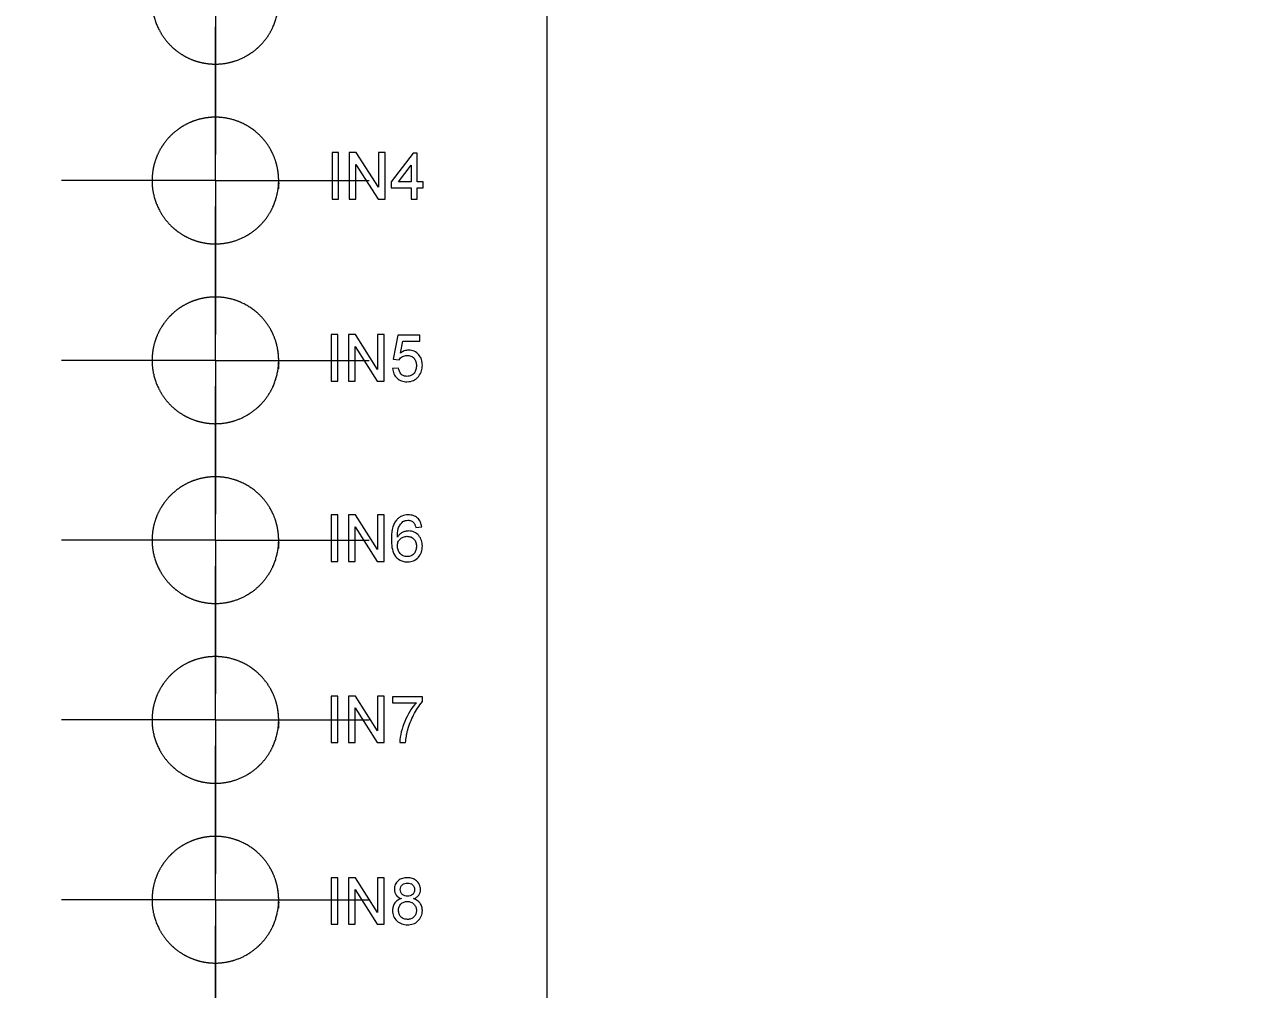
# Model space of a CAD drawing. Header units: millimetres. Extents: x -571 to 210, y 0 to 297.
# Drawn here: x 82.26 to 115.96, y 151.85 to 178.52 of the extents above; entities that cross this region are included whole.
import ezdxf

# ---------------------------------------------------------------- set-up
doc = ezdxf.new("R2010")
doc.units = ezdxf.units.MM
doc.styles.add('SLDTEXTSTYLE2', font='TXT', dxfattribs={"width": 0.605})
doc.dimstyles.new('SLDDIMSTYLE4', dxfattribs={"dimtxt": 2.568319, "dimasz": 3.5, "dimexe": 0, "dimexo": 0.0625, "dimgap": 0.64208, "dimtad": 2, "dimrnd": 1e-09, "dimzin": 12, "dimdsep": 46, "dimtxsty": 'SLDTEXTSTYLE2', "dimblk1": 'NONE', "dimblk2": 'NONE', "dimsah": 1, "dimcen": 0.09, "dimadec": 0, "dimazin": 0, "dimtfac": 1, "dimtofl": 0, "dimtmove": 0, "dimatfit": 3, "dimldrblk": 'NONE', "dimfxl": 1, "dimtolj": 1, "dimtzin": 12, "dimarcsym": 0})

# ---------------------------------------------------------------- blocks, each defined once
blk = doc.blocks.new('SW_CENTERMARKSYMBOL_7')
at = {"color": 0, "linetype": 'Continuous', "lineweight": 0}
for p, q in [((0, 2.5), (0, 4.25)), ((0, 0), (0, 2.5)), ((-2.5, 0), (-4.25, 0)), ((0, 0), (-2.5, 0)), ((0, 0), (0, -2.5)), ((0, 0), (2.5, 0)), ((2.5, 0), (4.25, 0)), ((0, -2.5), (0, -4.25))]:
    blk.add_line(p, q, dxfattribs=at)
blk = doc.blocks.new('SW_CENTERMARKSYMBOL_8')
at = {"color": 0, "linetype": 'Continuous', "lineweight": 0}
for p, q in [((0, 2.5), (0, 4.25)), ((0, 0), (0, 2.5)), ((-2.5, 0), (-4.25, 0)), ((0, 0), (-2.5, 0)), ((0, 0), (0, -2.5)), ((0, 0), (2.5, 0)), ((2.5, 0), (4.25, 0)), ((0, -2.5), (0, -4.25))]:
    blk.add_line(p, q, dxfattribs=at)
blk = doc.blocks.new('SW_CENTERMARKSYMBOL_9')
at = {"color": 0, "linetype": 'Continuous', "lineweight": 0}
for p, q in [((0, 2.5), (0, 4.25)), ((0, 0), (0, 2.5)), ((-2.5, 0), (-4.25, 0)), ((0, 0), (-2.5, 0)), ((0, 0), (0, -2.5)), ((0, 0), (2.5, 0)), ((2.5, 0), (4.25, 0)), ((0, -2.5), (0, -4.25))]:
    blk.add_line(p, q, dxfattribs=at)
blk = doc.blocks.new('SW_CENTERMARKSYMBOL_10')
at = {"color": 0, "linetype": 'Continuous', "lineweight": 0}
for p, q in [((0, 2.5), (0, 4.25)), ((0, 0), (0, 2.5)), ((-2.5, 0), (-4.25, 0)), ((0, 0), (-2.5, 0)), ((0, 0), (0, -2.5)), ((0, 0), (2.5, 0)), ((2.5, 0), (4.25, 0)), ((0, -2.5), (0, -4.25))]:
    blk.add_line(p, q, dxfattribs=at)
blk = doc.blocks.new('SW_CENTERMARKSYMBOL_11')
at = {"color": 0, "linetype": 'Continuous', "lineweight": 0}
for p, q in [((0, 2.5), (0, 4.25)), ((0, 0), (0, 2.5)), ((-2.5, 0), (-4.25, 0)), ((0, 0), (-2.5, 0)), ((0, 0), (0, -2.5)), ((0, 0), (2.5, 0)), ((2.5, 0), (4.25, 0)), ((0, -2.5), (0, -4.25))]:
    blk.add_line(p, q, dxfattribs=at)
blk = doc.blocks.new('SW_CENTERMARKSYMBOL_12')
at = {"color": 0, "linetype": 'Continuous', "lineweight": 0}
for p, q in [((0, 2.5), (0, 4.25)), ((0, 0), (0, 2.5)), ((-2.5, 0), (-4.25, 0)), ((0, 0), (-2.5, 0)), ((0, 0), (0, -2.5)), ((0, 0), (2.5, 0)), ((2.5, 0), (4.25, 0)), ((0, -2.5), (0, -4.25))]:
    blk.add_line(p, q, dxfattribs=at)
blk = doc.blocks.new('SW_CENTERMARKSYMBOL_13')
at = {"color": 0, "linetype": 'Continuous', "lineweight": 0}
for p, q in [((0, 2.5), (0, 4.25)), ((0, 0), (0, 2.5)), ((-2.5, 0), (-4.25, 0)), ((0, 0), (-2.5, 0)), ((0, 0), (0, -2.5)), ((0, 0), (2.5, 0)), ((2.5, 0), (4.25, 0)), ((0, -2.5), (0, -4.25))]:
    blk.add_line(p, q, dxfattribs=at)
blk = doc.blocks.new('*D36')
at = {"color": 7, "linetype": 'Continuous', "lineweight": 0, "attachment_point": 1, "rotation": 355.7891, "style": 'SLDTEXTSTYLE2'}
for s, insert, char_height in [('R', (118.071, 187.237), 2.646), ('719.48', (120.608, 187.05), 2.6458)]:
    blk.add_mtext(s, dxfattribs=dict(at, insert=insert, char_height=char_height))
blk = doc.blocks.new('_NONE')

msp = doc.modelspace()

# ---------------------------------------------------------------- linework, layer by layer
at = {"color": 7, "linetype": 'Continuous', "lineweight": 15}
for p, q in [((96.703, 234.525), (96.703, 102.631)), ((90.767, 174.977), (90.767, 173.693)), ((90.948, 174.977), (90.767, 174.977)), ((90.948, 173.693), (90.948, 174.977)), ((91.245, 174.977), (91.245, 173.693)), ((91.436, 174.977), (91.245, 174.977)), ((92.051, 174.019), (91.436, 174.977)), ((92.232, 174.977), (92.051, 174.977)), ((92.051, 174.977), (92.051, 174.019)), ((92.232, 173.693), (92.232, 174.977)), ((93.006, 174.961), (92.397, 174.17)), ((93.121, 174.961), (93.006, 174.961)), ((93.121, 174.17), (93.121, 174.961)), ((91.426, 174.651), (92.041, 173.693)), ((91.426, 173.693), (91.426, 174.651)), ((92.6, 174.17), (92.957, 174.633)), ((92.957, 174.633), (92.957, 174.17)), ((92.397, 174.17), (92.397, 174.006)), ((92.397, 174.006), (92.957, 174.006)), ((92.957, 174.17), (92.6, 174.17)), ((92.957, 174.006), (92.957, 173.693)), ((93.286, 174.17), (93.121, 174.17)), ((93.121, 174.006), (93.286, 174.006)), ((93.121, 173.693), (93.121, 174.006)), ((93.286, 174.006), (93.286, 174.17)), ((90.767, 173.693), (90.948, 173.693)), ((91.245, 173.693), (91.426, 173.693)), ((92.041, 173.693), (92.232, 173.693)), ((92.957, 173.693), (93.121, 173.693)), ((90.744, 169.946), (90.744, 168.662)), ((90.925, 169.946), (90.744, 169.946)), ((90.925, 168.662), (90.925, 169.946)), ((91.413, 169.946), (91.222, 169.946)), ((91.222, 169.946), (91.222, 168.662)), ((92.028, 168.987), (91.413, 169.946)), ((92.028, 169.946), (92.028, 168.987)), ((92.209, 169.946), (92.028, 169.946)), ((92.209, 168.662), (92.209, 169.946)), ((92.588, 169.929), (92.456, 169.271)), ((93.197, 169.929), (92.588, 169.929)), ((93.197, 169.765), (93.197, 169.929)), ((91.403, 169.62), (92.018, 168.662)), ((91.403, 168.662), (91.403, 169.62)), ((92.657, 169.432), (92.723, 169.765)), ((92.723, 169.765), (93.197, 169.765)), ((92.456, 169.271), (92.621, 169.254)), ((92.605, 169.024), (92.44, 169.007)), ((90.744, 168.662), (90.925, 168.662)), ((91.222, 168.662), (91.403, 168.662)), ((92.018, 168.662), (92.209, 168.662)), ((90.744, 164.966), (90.744, 163.682)), ((90.925, 164.966), (90.744, 164.966)), ((90.925, 163.682), (90.925, 164.966)), ((91.222, 164.966), (91.222, 163.682)), ((91.413, 164.966), (91.222, 164.966)), ((92.028, 164.007), (91.413, 164.966)), ((92.028, 164.966), (92.028, 164.007)), ((92.209, 164.966), (92.028, 164.966)), ((92.209, 163.682), (92.209, 164.966)), ((91.403, 164.64), (92.018, 163.682)), ((91.403, 163.682), (91.403, 164.64)), ((93.082, 164.62), (93.247, 164.636)), ((90.744, 163.682), (90.925, 163.682)), ((91.222, 163.682), (91.403, 163.682)), ((92.018, 163.682), (92.209, 163.682)), ((90.744, 159.957), (90.744, 158.673)), ((90.925, 159.957), (90.744, 159.957)), ((90.925, 158.673), (90.925, 159.957)), ((91.413, 159.957), (91.222, 159.957)), ((91.222, 159.957), (91.222, 158.673)), ((92.028, 158.999), (91.413, 159.957)), ((92.028, 159.957), (92.028, 158.999)), ((92.209, 159.957), (92.028, 159.957)), ((92.209, 158.673), (92.209, 159.957)), ((92.44, 159.941), (92.44, 159.776)), ((93.263, 159.941), (92.44, 159.941)), ((92.44, 159.776), (93.098, 159.776)), ((93.263, 159.807), (93.263, 159.941)), ((91.403, 159.631), (92.018, 158.673)), ((91.403, 158.673), (91.403, 159.631)), ((90.744, 158.673), (90.925, 158.673)), ((91.222, 158.673), (91.403, 158.673)), ((92.018, 158.673), (92.209, 158.673)), ((92.638, 158.673), (92.802, 158.673)), ((90.744, 154.941), (90.744, 153.657)), ((90.925, 154.941), (90.744, 154.941)), ((90.925, 153.657), (90.925, 154.941)), ((91.413, 154.941), (91.222, 154.941)), ((91.222, 154.941), (91.222, 153.657)), ((92.028, 153.983), (91.413, 154.941)), ((92.209, 154.941), (92.028, 154.941)), ((92.028, 154.941), (92.028, 153.983)), ((92.209, 153.657), (92.209, 154.941)), ((91.403, 154.615), (92.018, 153.657)), ((91.403, 153.657), (91.403, 154.615)), ((90.744, 153.657), (90.925, 153.657)), ((91.222, 153.657), (91.403, 153.657)), ((92.018, 153.657), (92.209, 153.657))]:
    msp.add_line(p, q, dxfattribs=at)
for points, knots in [([(89.293, 178.941), (89.293, 179.288), (89.281, 179.401), (89.237, 179.624), (89.203, 179.735), (89.116, 179.947), (89.062, 180.048), (88.935, 180.238), (88.861, 180.328), (88.619, 180.57), (88.424, 180.701), (88.003, 180.876), (87.772, 180.922), (87.429, 180.922), (87.313, 180.911), (87.088, 180.866), (86.979, 180.833), (86.767, 180.745), (86.664, 180.69), (86.475, 180.563), (86.386, 180.491), (86.223, 180.327), (86.151, 180.239), (86.024, 180.049), (85.969, 179.947), (85.882, 179.735), (85.849, 179.626), (85.804, 179.402), (85.793, 179.286), (85.792, 178.944), (85.838, 178.715), (86.012, 178.294), (86.142, 178.098), (86.384, 177.856), (86.473, 177.782), (86.664, 177.654), (86.764, 177.6), (86.976, 177.512), (87.087, 177.478), (87.311, 177.434), (87.425, 177.422), (87.772, 177.422), (87.999, 177.467), (88.318, 177.599), (88.419, 177.653), (88.609, 177.78), (88.699, 177.854), (88.941, 178.096), (89.072, 178.291), (89.246, 178.712), (89.293, 178.941), (89.293, 179.288)], [-0.0625, -0.0625, 0, 0, 0.03125, 0.03125, 0.0625, 0.0625, 0.09375, 0.09375, 0.125, 0.125, 0.1875, 0.1875, 0.25, 0.25, 0.28125, 0.28125, 0.3125, 0.3125, 0.34375, 0.34375, 0.375, 0.375, 0.40625, 0.40625, 0.4375, 0.4375, 0.46875, 0.46875, 0.5, 0.5, 0.5625, 0.5625, 0.625, 0.625, 0.65625, 0.65625, 0.6875, 0.6875, 0.71875, 0.71875, 0.75, 0.75, 0.8125, 0.8125, 0.84375, 0.84375, 0.875, 0.875, 0.9375, 0.9375, 1, 1, 1.03125, 1.03125]), ([(89.293, 173.973), (89.293, 174.319), (89.281, 174.433), (89.237, 174.656), (89.203, 174.767), (89.116, 174.979), (89.062, 175.079), (88.935, 175.27), (88.862, 175.36), (88.62, 175.602), (88.424, 175.733), (88.003, 175.908), (87.772, 175.954), (87.429, 175.954), (87.313, 175.943), (87.088, 175.898), (86.979, 175.865), (86.767, 175.777), (86.664, 175.722), (86.475, 175.595), (86.386, 175.523), (86.223, 175.359), (86.15, 175.271), (86.024, 175.081), (85.969, 174.979), (85.882, 174.767), (85.849, 174.658), (85.804, 174.434), (85.793, 174.318), (85.792, 173.976), (85.838, 173.747), (86.012, 173.326), (86.142, 173.13), (86.383, 172.888), (86.473, 172.814), (86.664, 172.686), (86.764, 172.633), (86.976, 172.544), (87.087, 172.51), (87.311, 172.466), (87.425, 172.454), (87.772, 172.454), (88, 172.499), (88.318, 172.631), (88.419, 172.685), (88.609, 172.812), (88.699, 172.886), (88.942, 173.128), (89.072, 173.323), (89.246, 173.744), (89.293, 173.973), (89.293, 174.319)], [-0.0625, -0.0625, 0, 0, 0.03125, 0.03125, 0.0625, 0.0625, 0.09375, 0.09375, 0.125, 0.125, 0.1875, 0.1875, 0.25, 0.25, 0.28125, 0.28125, 0.3125, 0.3125, 0.34375, 0.34375, 0.375, 0.375, 0.40625, 0.40625, 0.4375, 0.4375, 0.46875, 0.46875, 0.5, 0.5, 0.5625, 0.5625, 0.625, 0.625, 0.65625, 0.65625, 0.6875, 0.6875, 0.71875, 0.71875, 0.75, 0.75, 0.8125, 0.8125, 0.84375, 0.84375, 0.875, 0.875, 0.9375, 0.9375, 1, 1, 1.03125, 1.03125]), ([(89.293, 169.005), (89.293, 169.351), (89.281, 169.465), (89.237, 169.688), (89.203, 169.799), (89.116, 170.011), (89.062, 170.111), (88.936, 170.301), (88.862, 170.391), (88.62, 170.634), (88.425, 170.765), (88.003, 170.94), (87.772, 170.986), (87.429, 170.986), (87.313, 170.975), (87.088, 170.93), (86.979, 170.897), (86.767, 170.809), (86.664, 170.754), (86.474, 170.627), (86.386, 170.554), (86.223, 170.391), (86.15, 170.302), (86.024, 170.113), (85.969, 170.011), (85.882, 169.799), (85.849, 169.69), (85.804, 169.466), (85.793, 169.35), (85.792, 169.008), (85.838, 168.779), (86.012, 168.358), (86.142, 168.163), (86.383, 167.92), (86.473, 167.846), (86.663, 167.719), (86.764, 167.665), (86.976, 167.576), (87.087, 167.542), (87.311, 167.498), (87.425, 167.486), (87.772, 167.486), (88, 167.531), (88.319, 167.663), (88.419, 167.717), (88.609, 167.844), (88.7, 167.918), (88.942, 168.161), (89.072, 168.355), (89.246, 168.776), (89.293, 169.005), (89.293, 169.351)], [-0.0625, -0.0625, 0, 0, 0.03125, 0.03125, 0.0625, 0.0625, 0.09375, 0.09375, 0.125, 0.125, 0.1875, 0.1875, 0.25, 0.25, 0.28125, 0.28125, 0.3125, 0.3125, 0.34375, 0.34375, 0.375, 0.375, 0.40625, 0.40625, 0.4375, 0.4375, 0.46875, 0.46875, 0.5, 0.5, 0.5625, 0.5625, 0.625, 0.625, 0.65625, 0.65625, 0.6875, 0.6875, 0.71875, 0.71875, 0.75, 0.75, 0.8125, 0.8125, 0.84375, 0.84375, 0.875, 0.875, 0.9375, 0.9375, 1, 1, 1.03125, 1.03125]), ([(92.886, 169.518), (92.845, 169.517), (92.803, 169.51), (92.726, 169.48), (92.691, 169.457), (92.657, 169.432)], [0, 0, 0, 0, 0.5, 0.5, 1, 1, 1, 1]), ([(93.263, 169.102), (93.262, 169.154), (93.256, 169.206), (93.224, 169.305), (93.198, 169.351), (93.129, 169.43), (93.087, 169.463), (92.991, 169.508), (92.939, 169.516), (92.886, 169.518)], [0, 0, 0, 0, 0.25, 0.25, 0.5, 0.5, 0.75, 0.75, 1, 1, 1, 1]), ([(92.621, 169.254), (92.646, 169.29), (92.677, 169.321), (92.753, 169.362), (92.797, 169.368), (92.841, 169.37)], [0, 0, 0, 0, 0.5, 0.5, 1, 1, 1, 1]), ([(92.841, 169.37), (92.877, 169.369), (92.912, 169.365), (92.98, 169.342), (93.011, 169.321), (93.058, 169.266), (93.075, 169.234), (93.094, 169.164), (93.098, 169.128), (93.098, 169.092)], [0, 0, 0, 0, 0.25, 0.25, 0.5, 0.5, 0.75, 0.75, 1, 1, 1, 1]), ([(92.44, 169.007), (92.445, 168.958), (92.456, 168.909), (92.497, 168.818), (92.526, 168.777), (92.6, 168.709), (92.644, 168.684), (92.738, 168.652), (92.789, 168.646), (92.839, 168.645)], [0, 0, 0, 0, 0.25, 0.25, 0.5, 0.5, 0.75, 0.75, 1, 1, 1, 1]), ([(92.84, 168.793), (92.809, 168.794), (92.779, 168.797), (92.721, 168.819), (92.695, 168.836), (92.634, 168.903), (92.615, 168.964), (92.605, 169.024)], [0, 0, 0, 0, 0.25, 0.25, 0.5, 0.5, 1, 1, 1, 1]), ([(93.098, 169.092), (93.098, 169.055), (93.095, 169.018), (93.075, 168.947), (93.059, 168.913), (93.013, 168.853), (92.983, 168.829), (92.915, 168.8), (92.877, 168.794), (92.84, 168.793)], [0, 0, 0, 0, 0.25, 0.25, 0.5, 0.5, 0.75, 0.75, 1, 1, 1, 1]), ([(93.165, 168.801), (93.197, 168.844), (93.224, 168.892), (93.256, 168.994), (93.262, 169.048), (93.263, 169.102)], [0, 0, 0, 0, 0.5, 0.5, 1, 1, 1, 1]), ([(92.839, 168.645), (92.902, 168.646), (92.965, 168.656), (93.049, 168.696), (93.076, 168.713), (93.124, 168.753), (93.145, 168.777), (93.165, 168.801)], [0, 0, 0, 0, 0.5, 0.5, 0.75, 0.75, 1, 1, 1, 1]), ([(89.293, 164.037), (89.293, 164.383), (89.281, 164.497), (89.237, 164.72), (89.204, 164.831), (89.116, 165.043), (89.062, 165.143), (88.936, 165.333), (88.862, 165.423), (88.62, 165.666), (88.425, 165.796), (88.003, 165.972), (87.772, 166.018), (87.429, 166.018), (87.313, 166.007), (87.088, 165.962), (86.979, 165.929), (86.766, 165.841), (86.664, 165.786), (86.474, 165.659), (86.386, 165.586), (86.223, 165.423), (86.15, 165.334), (86.024, 165.145), (85.969, 165.042), (85.881, 164.831), (85.849, 164.722), (85.804, 164.498), (85.793, 164.382), (85.792, 164.04), (85.838, 163.811), (86.012, 163.39), (86.142, 163.195), (86.383, 162.952), (86.473, 162.878), (86.663, 162.751), (86.764, 162.697), (86.975, 162.608), (87.087, 162.574), (87.311, 162.53), (87.425, 162.518), (87.772, 162.518), (88, 162.563), (88.319, 162.695), (88.419, 162.749), (88.61, 162.876), (88.7, 162.95), (88.942, 163.193), (89.072, 163.388), (89.246, 163.808), (89.293, 164.037), (89.293, 164.383)], [-0.0625, -0.0625, 0, 0, 0.03125, 0.03125, 0.0625, 0.0625, 0.09375, 0.09375, 0.125, 0.125, 0.1875, 0.1875, 0.25, 0.25, 0.28125, 0.28125, 0.3125, 0.3125, 0.34375, 0.34375, 0.375, 0.375, 0.40625, 0.40625, 0.4375, 0.4375, 0.46875, 0.46875, 0.5, 0.5, 0.5625, 0.5625, 0.625, 0.625, 0.65625, 0.65625, 0.6875, 0.6875, 0.71875, 0.71875, 0.75, 0.75, 0.8125, 0.8125, 0.84375, 0.84375, 0.875, 0.875, 0.9375, 0.9375, 1, 1, 1.03125, 1.03125]), ([(92.547, 164.82), (92.487, 164.745), (92.453, 164.656), (92.414, 164.472), (92.407, 164.377), (92.407, 164.283)], [0, 0, 0, 0, 0.5, 0.5, 1, 1, 1, 1]), ([(92.876, 164.966), (92.814, 164.964), (92.751, 164.955), (92.666, 164.919), (92.638, 164.903), (92.589, 164.865), (92.568, 164.843), (92.547, 164.82)], [0, 0, 0, 0, 0.5, 0.5, 0.75, 0.75, 1, 1, 1, 1]), ([(92.572, 164.352), (92.573, 164.431), (92.577, 164.51), (92.609, 164.624), (92.626, 164.659), (92.668, 164.726), (92.695, 164.754), (92.725, 164.779)], [0, 0, 0, 0, 0.5, 0.5, 0.75, 0.75, 1, 1, 1, 1]), ([(92.725, 164.779), (92.736, 164.785), (92.747, 164.791), (92.758, 164.796), (92.769, 164.801), (92.781, 164.805), (92.793, 164.808), (92.816, 164.814), (92.841, 164.817), (92.865, 164.818)], [0, 0, 0, 0, 0.0000368946, 0.0000368946, 0.0000368946, 0.0000739341, 0.0000739341, 0.0000739341, 0.0001474857, 0.0001474857, 0.0001474857, 0.0001474857]), ([(92.865, 164.818), (92.895, 164.817), (92.924, 164.812), (92.978, 164.79), (93.002, 164.772), (93.023, 164.752)], [0, 0, 0, 0, 0.5, 0.5, 1, 1, 1, 1]), ([(93.247, 164.636), (93.24, 164.682), (93.23, 164.726), (93.191, 164.808), (93.164, 164.846), (93.096, 164.908), (93.055, 164.931), (92.968, 164.96), (92.922, 164.965), (92.876, 164.966)], [0, 0, 0, 0, 0.25, 0.25, 0.5, 0.5, 0.75, 0.75, 1, 1, 1, 1]), ([(92.884, 164.521), (92.853, 164.52), (92.822, 164.518), (92.762, 164.503), (92.733, 164.491), (92.679, 164.462), (92.654, 164.445), (92.608, 164.402), (92.59, 164.377), (92.572, 164.352)], [0, 0, 0, 0, 0.25, 0.25, 0.5, 0.5, 0.75, 0.75, 1, 1, 1, 1]), ([(93.263, 164.104), (93.262, 164.157), (93.256, 164.209), (93.224, 164.308), (93.197, 164.354), (93.127, 164.434), (93.085, 164.467), (92.989, 164.511), (92.937, 164.52), (92.884, 164.521)], [0, 0, 0, 0, 0.25, 0.25, 0.5, 0.5, 0.75, 0.75, 1, 1, 1, 1]), ([(93.023, 164.752), (93.03, 164.742), (93.038, 164.733), (93.044, 164.722), (93.051, 164.712), (93.056, 164.701), (93.06, 164.689), (93.07, 164.667), (93.076, 164.643), (93.082, 164.62)], [0, 0, 0, 0, 0.0000367447, 0.0000367447, 0.0000367447, 0.0000735261, 0.0000735261, 0.0000735261, 0.0001464792, 0.0001464792, 0.0001464792, 0.0001464792]), ([(92.407, 164.283), (92.408, 164.211), (92.411, 164.139), (92.436, 163.997), (92.456, 163.926), (92.531, 163.801), (92.585, 163.749), (92.68, 163.698), (92.714, 163.685), (92.785, 163.669), (92.821, 163.666), (92.857, 163.665)], [0, 0, 0, 0, 0.25, 0.25, 0.5, 0.5, 0.75, 0.75, 0.875, 0.875, 1, 1, 1, 1]), ([(92.572, 164.108), (92.573, 164.143), (92.577, 164.178), (92.602, 164.244), (92.622, 164.273), (92.672, 164.322), (92.702, 164.342), (92.767, 164.367), (92.803, 164.372), (92.838, 164.373)], [0, 0, 0, 0, 0.25, 0.25, 0.5, 0.5, 0.75, 0.75, 1, 1, 1, 1]), ([(92.845, 163.813), (92.807, 163.815), (92.77, 163.82), (92.701, 163.849), (92.67, 163.872), (92.622, 163.929), (92.603, 163.963), (92.578, 164.033), (92.573, 164.07), (92.572, 164.108)], [0, 0, 0, 0, 0.25, 0.25, 0.5, 0.5, 0.75, 0.75, 1, 1, 1, 1]), ([(92.838, 164.373), (92.874, 164.373), (92.909, 164.368), (92.976, 164.344), (93.007, 164.323), (93.055, 164.271), (93.073, 164.239), (93.095, 164.171), (93.098, 164.135), (93.098, 164.099)], [0, 0, 0, 0, 0.25, 0.25, 0.5, 0.5, 0.75, 0.75, 1, 1, 1, 1]), ([(92.857, 163.665), (92.913, 163.666), (92.969, 163.675), (93.072, 163.72), (93.119, 163.753), (93.19, 163.838), (93.218, 163.888), (93.254, 163.992), (93.261, 164.049), (93.263, 164.104)], [0, 0, 0, 0, 0.25, 0.25, 0.5, 0.5, 0.75, 0.75, 1, 1, 1, 1]), ([(93.098, 164.099), (93.098, 164.063), (93.095, 164.028), (93.075, 163.959), (93.058, 163.926), (93.012, 163.871), (92.983, 163.848), (92.917, 163.82), (92.881, 163.814), (92.845, 163.813)], [0, 0, 0, 0, 0.25, 0.25, 0.5, 0.5, 0.75, 0.75, 1, 1, 1, 1]), ([(89.293, 159.069), (89.293, 159.415), (89.281, 159.529), (89.237, 159.752), (89.204, 159.863), (89.116, 160.074), (89.063, 160.175), (88.936, 160.365), (88.862, 160.455), (88.62, 160.698), (88.425, 160.828), (88.003, 161.004), (87.772, 161.05), (87.429, 161.05), (87.313, 161.039), (87.088, 160.994), (86.978, 160.961), (86.766, 160.873), (86.664, 160.818), (86.474, 160.69), (86.386, 160.618), (86.222, 160.454), (86.15, 160.366), (86.023, 160.176), (85.969, 160.074), (85.881, 159.862), (85.848, 159.754), (85.804, 159.53), (85.793, 159.414), (85.792, 159.073), (85.838, 158.843), (86.011, 158.422), (86.141, 158.227), (86.383, 157.985), (86.473, 157.91), (86.663, 157.783), (86.763, 157.729), (86.975, 157.64), (87.087, 157.606), (87.311, 157.562), (87.425, 157.55), (87.772, 157.55), (88, 157.595), (88.319, 157.727), (88.42, 157.781), (88.61, 157.908), (88.7, 157.982), (88.942, 158.225), (89.072, 158.42), (89.246, 158.84), (89.293, 159.069), (89.293, 159.415)], [-0.0625, -0.0625, 0, 0, 0.03125, 0.03125, 0.0625, 0.0625, 0.09375, 0.09375, 0.125, 0.125, 0.1875, 0.1875, 0.25, 0.25, 0.28125, 0.28125, 0.3125, 0.3125, 0.34375, 0.34375, 0.375, 0.375, 0.40625, 0.40625, 0.4375, 0.4375, 0.46875, 0.46875, 0.5, 0.5, 0.5625, 0.5625, 0.625, 0.625, 0.65625, 0.65625, 0.6875, 0.6875, 0.71875, 0.71875, 0.75, 0.75, 0.8125, 0.8125, 0.84375, 0.84375, 0.875, 0.875, 0.9375, 0.9375, 1, 1, 1.03125, 1.03125]), ([(93.098, 159.776), (92.962, 159.624), (92.856, 159.448), (92.737, 159.166), (92.706, 159.07), (92.658, 158.875), (92.641, 158.775), (92.638, 158.673)], [0, 0, 0, 0, 0.5, 0.5, 0.75, 0.75, 1, 1, 1, 1]), ([(92.859, 159.022), (92.88, 159.093), (92.902, 159.164), (92.956, 159.302), (92.987, 159.369), (93.088, 159.567), (93.167, 159.694), (93.263, 159.807)], [0, 0, 0, 0, 0.25, 0.25, 0.5, 0.5, 1, 1, 1, 1]), ([(92.802, 158.673), (92.807, 158.731), (92.812, 158.79), (92.821, 158.848), (92.826, 158.877), (92.831, 158.907), (92.838, 158.935), (92.844, 158.964), (92.851, 158.993), (92.859, 159.022)], [0, 0, 0, 0, 0.0001772791, 0.0001772791, 0.0001772791, 0.0002665017, 0.0002665017, 0.0002665017, 0.0003560093, 0.0003560093, 0.0003560093, 0.0003560093]), ([(89.293, 154.101), (89.293, 154.447), (89.281, 154.561), (89.237, 154.784), (89.204, 154.894), (89.116, 155.106), (89.063, 155.206), (88.936, 155.397), (88.862, 155.487), (88.621, 155.729), (88.425, 155.86), (88.003, 156.036), (87.772, 156.082), (87.429, 156.082), (87.313, 156.071), (87.088, 156.026), (86.978, 155.992), (86.766, 155.904), (86.663, 155.849), (86.474, 155.722), (86.385, 155.65), (86.222, 155.486), (86.15, 155.398), (86.023, 155.208), (85.969, 155.106), (85.881, 154.894), (85.848, 154.785), (85.804, 154.562), (85.793, 154.446), (85.792, 154.105), (85.838, 153.875), (86.011, 153.455), (86.141, 153.259), (86.382, 153.017), (86.472, 152.943), (86.663, 152.815), (86.763, 152.761), (86.975, 152.673), (87.087, 152.638), (87.311, 152.594), (87.425, 152.582), (87.772, 152.582), (88, 152.627), (88.319, 152.76), (88.42, 152.813), (88.61, 152.941), (88.7, 153.015), (88.942, 153.257), (89.072, 153.452), (89.246, 153.872), (89.293, 154.101), (89.293, 154.447)], [-0.0625, -0.0625, 0, 0, 0.03125, 0.03125, 0.0625, 0.0625, 0.09375, 0.09375, 0.125, 0.125, 0.1875, 0.1875, 0.25, 0.25, 0.28125, 0.28125, 0.3125, 0.3125, 0.34375, 0.34375, 0.375, 0.375, 0.40625, 0.40625, 0.4375, 0.4375, 0.46875, 0.46875, 0.5, 0.5, 0.5625, 0.5625, 0.625, 0.625, 0.65625, 0.65625, 0.6875, 0.6875, 0.71875, 0.71875, 0.75, 0.75, 0.8125, 0.8125, 0.84375, 0.84375, 0.875, 0.875, 0.9375, 0.9375, 1, 1, 1.03125, 1.03125]), ([(92.849, 154.941), (92.804, 154.94), (92.759, 154.936), (92.673, 154.908), (92.632, 154.887), (92.563, 154.827), (92.535, 154.79), (92.498, 154.708), (92.49, 154.663), (92.489, 154.617)], [0, 0, 0, 0, 0.25, 0.25, 0.5, 0.5, 0.75, 0.75, 1, 1, 1, 1]), ([(92.654, 154.616), (92.655, 154.641), (92.659, 154.665), (92.679, 154.711), (92.694, 154.731), (92.751, 154.781), (92.802, 154.792), (92.852, 154.793)], [0, 0, 0, 0, 0.25, 0.25, 0.5, 0.5, 1, 1, 1, 1]), ([(93.214, 154.613), (93.213, 154.659), (93.205, 154.705), (93.167, 154.787), (93.138, 154.824), (93.07, 154.885), (93.029, 154.907), (92.942, 154.935), (92.895, 154.94), (92.849, 154.941)], [0, 0, 0, 0, 0.25, 0.25, 0.5, 0.5, 0.75, 0.75, 1, 1, 1, 1]), ([(92.852, 154.793), (92.902, 154.792), (92.955, 154.779), (93.01, 154.727), (93.025, 154.706), (93.045, 154.66), (93.048, 154.634), (93.049, 154.609)], [0, 0, 0, 0, 0.5, 0.5, 0.75, 0.75, 1, 1, 1, 1]), ([(92.684, 154.361), (92.648, 154.351), (92.614, 154.338), (92.551, 154.299), (92.524, 154.273), (92.48, 154.213), (92.464, 154.18), (92.444, 154.108), (92.441, 154.072), (92.44, 154.035)], [0, 0, 0, 0, 0.25, 0.25, 0.5, 0.5, 0.75, 0.75, 1, 1, 1, 1]), ([(92.489, 154.617), (92.491, 154.588), (92.493, 154.56), (92.51, 154.506), (92.523, 154.479), (92.576, 154.411), (92.63, 154.382), (92.684, 154.361)], [0, 0, 0, 0, 0.25, 0.25, 0.5, 0.5, 1, 1, 1, 1]), ([(92.853, 154.431), (92.827, 154.431), (92.802, 154.433), (92.753, 154.448), (92.729, 154.46), (92.691, 154.495), (92.677, 154.517), (92.658, 154.565), (92.655, 154.591), (92.654, 154.616)], [0, 0, 0, 0, 0.25, 0.25, 0.5, 0.5, 0.75, 0.75, 1, 1, 1, 1]), ([(93.049, 154.609), (93.048, 154.584), (93.045, 154.559), (93.025, 154.513), (93.011, 154.493), (92.955, 154.442), (92.903, 154.431), (92.853, 154.431)], [0, 0, 0, 0, 0.25, 0.25, 0.5, 0.5, 1, 1, 1, 1]), ([(93.023, 154.361), (93.05, 154.372), (93.076, 154.383), (93.123, 154.414), (93.144, 154.433), (93.179, 154.477), (93.193, 154.503), (93.21, 154.556), (93.213, 154.585), (93.214, 154.613)], [0, 0, 0, 0, 0.25, 0.25, 0.5, 0.5, 0.75, 0.75, 1, 1, 1, 1]), ([(93.263, 154.031), (93.262, 154.067), (93.259, 154.103), (93.239, 154.173), (93.223, 154.207), (93.159, 154.296), (93.094, 154.337), (93.023, 154.361)], [0, 0, 0, 0, 0.25, 0.25, 0.5, 0.5, 1, 1, 1, 1]), ([(92.44, 154.035), (92.441, 153.982), (92.449, 153.928), (92.489, 153.829), (92.52, 153.785), (92.597, 153.711), (92.643, 153.683), (92.744, 153.648), (92.798, 153.642), (92.852, 153.64)], [0, 0, 0, 0, 0.25, 0.25, 0.5, 0.5, 0.75, 0.75, 1, 1, 1, 1]), ([(92.605, 154.038), (92.605, 154.07), (92.609, 154.102), (92.631, 154.163), (92.649, 154.191), (92.694, 154.238), (92.721, 154.256), (92.782, 154.278), (92.815, 154.282), (92.848, 154.282)], [0, 0, 0, 0, 0.25, 0.25, 0.5, 0.5, 0.75, 0.75, 1, 1, 1, 1]), ([(92.853, 153.788), (92.82, 153.79), (92.787, 153.794), (92.725, 153.817), (92.695, 153.833), (92.647, 153.879), (92.631, 153.909), (92.61, 153.972), (92.605, 154.005), (92.605, 154.038)], [0, 0, 0, 0, 0.25, 0.25, 0.5, 0.5, 0.75, 0.75, 1, 1, 1, 1]), ([(92.848, 154.282), (92.881, 154.282), (92.914, 154.278), (92.977, 154.256), (93.006, 154.237), (93.052, 154.19), (93.071, 154.161), (93.094, 154.099), (93.098, 154.066), (93.098, 154.033)], [0, 0, 0, 0, 0.25, 0.25, 0.5, 0.5, 0.75, 0.75, 1, 1, 1, 1]), ([(92.852, 153.64), (92.905, 153.642), (92.957, 153.647), (93.057, 153.681), (93.104, 153.709), (93.182, 153.783), (93.213, 153.827), (93.254, 153.924), (93.262, 153.977), (93.263, 154.031)], [0, 0, 0, 0, 0.25, 0.25, 0.5, 0.5, 0.75, 0.75, 1, 1, 1, 1]), ([(93.098, 154.033), (93.098, 154), (93.094, 153.968), (93.072, 153.907), (93.054, 153.879), (93.009, 153.832), (92.98, 153.814), (92.919, 153.793), (92.886, 153.789), (92.853, 153.788)], [0, 0, 0, 0, 0.25, 0.25, 0.5, 0.5, 0.75, 0.75, 1, 1, 1, 1])]:
    msp.add_open_spline(points, degree=3, knots=knots, dxfattribs=at)

# ---------------------------------------------------------------- block references
at = {"color": 7, "linetype": 'Continuous', "lineweight": 0}
for name, p in [('SW_CENTERMARKSYMBOL_13', (87.543, 179.172)), ('SW_CENTERMARKSYMBOL_12', (87.543, 174.204)), ('SW_CENTERMARKSYMBOL_11', (87.543, 169.236)), ('SW_CENTERMARKSYMBOL_10', (87.543, 164.268)), ('SW_CENTERMARKSYMBOL_9', (87.543, 159.3)), ('SW_CENTERMARKSYMBOL_8', (87.543, 154.332)), ('SW_CENTERMARKSYMBOL_7', (87.543, 149.364))]:
    msp.add_blockref(name, p, dxfattribs=at)

# ---------------------------------------------------------------- dimensions: what is measured, and where the dimension line sits
dim = msp.add_radius_dim(center=(-570.534, 234.525), mpoint=(0, 0), dimstyle='SLDDIMSTYLE4', dxfattribs=at)
dim.commit()
dim.dimension.update_dxf_attribs({"geometry": '*D36', "text_midpoint": (124.379, 183.36), "dimtype": 164})

doc.saveas('drawing.dxf')
